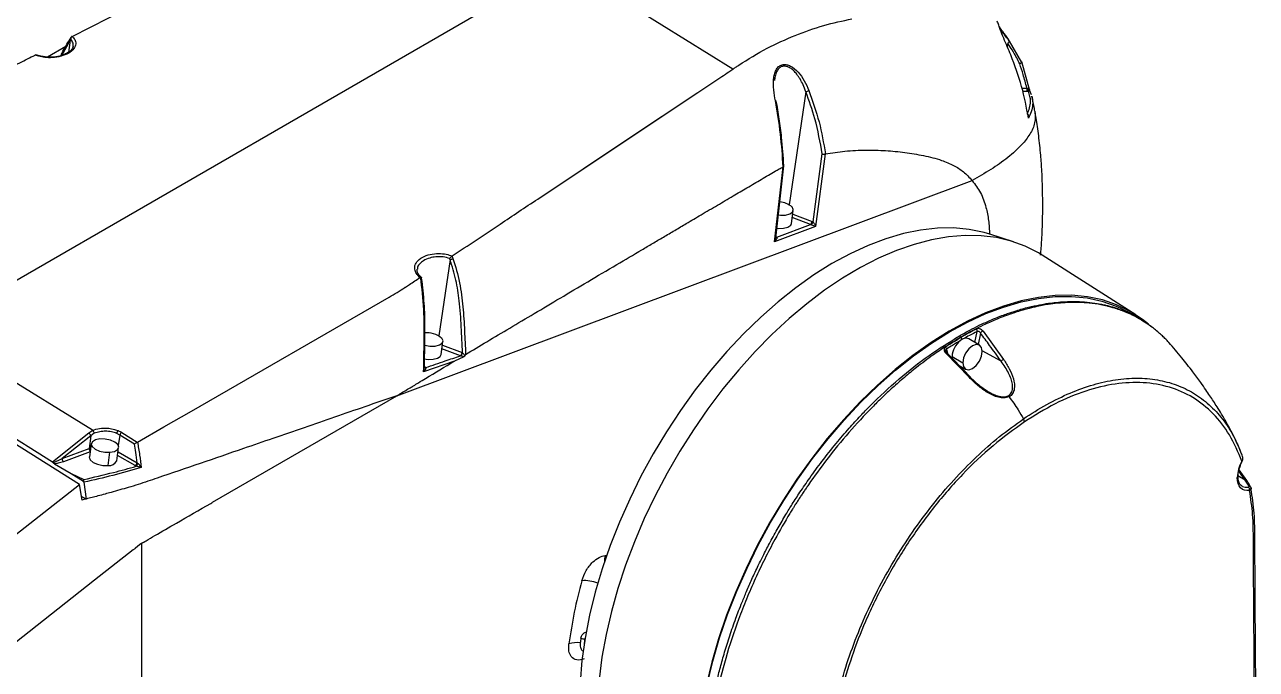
# Model space of a CAD drawing. Header units: millimetres. Extents: x 126 to 938, y 244 to 707.
# Drawn here: x 350.48 to 362.72, y 604.23 to 610.63 of the extents above; entities that cross this region are included whole.
import ezdxf

# ---------------------------------------------------------------- set-up
doc = ezdxf.new("R2010")
doc.units = ezdxf.units.MM

msp = doc.modelspace()

# ---------------------------------------------------------------- linework, layer by layer
at = {"color": 7, "linetype": 'Continuous', "lineweight": 25}
for p, q in [((355.833, 611.227), (349.54, 607.594)), ((350.933, 610.476), (350.841, 610.314)), ((350.933, 610.476), (350.914, 610.354)), ((360.249, 610.445), (360.244, 610.41)), ((360.264, 610.465), (360.386, 610.253)), ((350.62, 610.316), (350.583, 610.327)), ((350.628, 610.32), (350.59, 610.331)), ((350.889, 610.411), (350.708, 610.307)), ((360.384, 610.263), (360.466, 609.976)), ((357.935, 610.103), (357.931, 610.074)), ((355.578, 608.898), (357.17, 609.957)), ((358.243, 609.963), (358.076, 608.841)), ((360.393, 609.999), (360.438, 610)), ((360.442, 609.966), (360.398, 609.965)), ((360.438, 610), (360.446, 609.999)), ((360.466, 609.976), (360.481, 609.935)), ((360.487, 609.919), (360.492, 609.905)), ((360.455, 609.71), (360.455, 609.7)), ((358.315, 608.67), (358.406, 609.345)), ((358.436, 609.347), (358.339, 608.626)), ((357.932, 608.474), (358.018, 609.216)), ((357.943, 608.51), (358.025, 609.226)), ((354.179, 606.945), (359.895, 609.081)), ((358.1, 608.654), (358.118, 608.785)), ((358.289, 608.645), (358.108, 608.713)), ((358.113, 608.748), (358.304, 608.675)), ((358.339, 608.626), (357.932, 608.474)), ((357.953, 608.519), (358.289, 608.645)), ((357.945, 608.527), (357.953, 608.519)), ((360.306, 608.474), (360.071, 608.549)), ((354.707, 608.297), (354.594, 607.54)), ((361.521, 607.749), (360.59, 608.341)), ((354.408, 608.119), (354.387, 608.142)), ((354.425, 608.117), (354.404, 608.139)), ((354.422, 608.114), (354.421, 608.112)), ((352.139, 606.793), (354.101, 607.925)), ((361.599, 607.685), (361.514, 607.739)), ((351.155, 606.603), (349.54, 607.594)), ((359.793, 607.502), (359.778, 607.493)), ((359.807, 607.509), (359.793, 607.502)), ((359.968, 607.448), (359.862, 607.509)), ((359.923, 607.473), (359.946, 607.584)), ((359.978, 607.567), (359.955, 607.455)), ((360.003, 607.586), (360.208, 607.306)), ((354.618, 607.353), (354.636, 607.484)), ((354.81, 607.342), (354.626, 607.412)), ((354.631, 607.447), (354.826, 607.373)), ((359.866, 607.128), (359.632, 607.368)), ((359.642, 607.374), (359.634, 607.388)), ((359.64, 607.407), (359.651, 607.365)), ((360.182, 607.288), (359.996, 607.39)), ((349.158, 607.294), (350.756, 606.289)), ((354.75, 607.289), (354.444, 607.183)), ((354.843, 607.332), (354.75, 607.289)), ((359.696, 607.334), (359.802, 607.273)), ((359.696, 607.334), (359.697, 607.314)), ((359.767, 607.246), (359.83, 607.21)), ((354.449, 607.238), (354.465, 607.224)), ((354.452, 607.226), (354.452, 607.227)), ((354.465, 607.223), (354.466, 607.223)), ((359.772, 607.236), (359.779, 607.239)), ((351.026, 606.064), (349.705, 606.893)), ((352.347, 605.888), (354.179, 606.945)), ((351.863, 606.635), (352.139, 606.793)), ((351.6, 606.485), (351.863, 606.635)), ((350.756, 606.289), (351.116, 606.576)), ((351.136, 606.548), (350.851, 606.322)), ((351.136, 606.548), (351.12, 606.422)), ((351.17, 606.573), (351.136, 606.548)), ((351.426, 606.554), (351.395, 606.571)), ((351.426, 606.554), (351.41, 606.45)), ((351.57, 606.465), (351.426, 606.554)), ((351.444, 606.581), (351.598, 606.484)), ((350.851, 606.322), (351.12, 606.422)), ((351.13, 606.388), (350.866, 606.29)), ((351.12, 606.422), (351.135, 606.427)), ((351.141, 606.469), (351.123, 606.338)), ((351.395, 606.3), (351.413, 606.431)), ((351.407, 606.389), (351.597, 606.279)), ((351.598, 606.484), (351.6, 606.485)), ((362.554, 606.416), (362.543, 606.441)), ((362.551, 606.415), (362.56, 606.395)), ((350.764, 606.28), (350.851, 606.322)), ((350.776, 606.269), (350.94, 606.174)), ((351.309, 606.253), (351.327, 606.384)), ((351.576, 606.251), (351.402, 606.352)), ((351.597, 606.279), (351.602, 606.275)), ((362.586, 606.332), (362.583, 606.342)), ((350.94, 606.174), (351.064, 606.096)), ((350.94, 606.174), (351.066, 606.112)), ((362.607, 606.108), (362.537, 606.151)), ((362.607, 606.108), (362.544, 606.198)), ((362.546, 606.208), (362.623, 606.104)), ((350.22, 605.435), (351.026, 606.064)), ((351.05, 605.909), (351.026, 606.064)), ((351.067, 606.086), (351.09, 605.92)), ((362.647, 606.048), (362.607, 606.108)), ((362.667, 606.027), (362.664, 606.038)), ((351.09, 605.92), (351.044, 605.946)), ((351.558, 605.414), (351.175, 605.113)), ((351.605, 605.452), (351.578, 605.43)), ((351.635, 605.475), (351.605, 605.452)), ((351.644, 601.767), (351.644, 605.481)), ((356.249, 605.359), (356.263, 605.361)), ((351.174, 605.113), (350.381, 604.489))]:
    msp.add_line(p, q, dxfattribs=at)
at = {"color": 7, "linetype": 'Continuous', "lineweight": 25, "flags": 128}
for points in [[(357.518, 610.187), (356.575, 610.77), (355.833, 611.227)], [(350.951, 610.513), (351.497, 610.789), (351.926, 611.007)], [(360.259, 610.473), (360.262, 610.471), (360.264, 610.469), (360.264, 610.465), (360.263, 610.461), (360.261, 610.457), (360.258, 610.452), (360.254, 610.448), (360.249, 610.445)], [(355.578, 608.898), (356.47, 609.491), (357.17, 609.957)], [(357.94, 609.873), (357.942, 609.874), (357.945, 609.874), (357.946, 609.875), (357.947, 609.875), (357.948, 609.875), (357.947, 609.875), (357.946, 609.875), (357.945, 609.874)], [(357.969, 608.741), (357.989, 608.739), (358.041, 608.739), (358.083, 608.75), (358.111, 608.768), (358.118, 608.793), (358.105, 608.819)], [(360.071, 608.549), (360.015, 608.565), (359.866, 608.596), (359.711, 608.611), (359.55, 608.609), (359.383, 608.59), (359.212, 608.555), (359.038, 608.504), (358.861, 608.437), (358.682, 608.355), (358.502, 608.257), (358.323, 608.145), (358.144, 608.018), (357.968, 607.878), (357.794, 607.725), (357.624, 607.561), (357.458, 607.385), (357.298, 607.198), (357.144, 607.003), (356.997, 606.799), (356.857, 606.587), (356.726, 606.37), (356.604, 606.147), (356.492, 605.92), (356.39, 605.691), (356.299, 605.459), (356.219, 605.227), (356.15, 604.996), (356.094, 604.767), (356.05, 604.54), (356.018, 604.317), (355.999, 604.1)], [(357.954, 608.609), (357.971, 608.607), (358.022, 608.608), (358.065, 608.618), (358.092, 608.637), (358.1, 608.654)], [(360.59, 608.341), (360.553, 608.364), (360.422, 608.43), (360.284, 608.481), (360.137, 608.515), (359.984, 608.534), (359.825, 608.537), (359.661, 608.523), (359.491, 608.494), (359.319, 608.448), (359.143, 608.387), (358.965, 608.311), (358.787, 608.219), (358.608, 608.113), (358.429, 607.993), (358.252, 607.859), (358.078, 607.712), (357.906, 607.554), (357.739, 607.384), (357.576, 607.203), (357.419, 607.013), (357.269, 606.814), (357.126, 606.608), (356.99, 606.394), (356.863, 606.175), (356.745, 605.952), (356.637, 605.725), (356.539, 605.495), (356.451, 605.264), (356.375, 605.033), (356.31, 604.803), (356.257, 604.575), (356.216, 604.35), (356.187, 604.129)], [(361.648, 607.656), (361.588, 607.703), (361.464, 607.783), (361.331, 607.848), (361.189, 607.896), (361.04, 607.927), (360.883, 607.942), (360.721, 607.941), (360.554, 607.922), (360.382, 607.887), (360.206, 607.836), (360.028, 607.769), (359.848, 607.686), (359.667, 607.587), (359.487, 607.474), (359.307, 607.346), (359.129, 607.205), (358.955, 607.051), (358.783, 606.885), (358.617, 606.707), (358.456, 606.519), (358.301, 606.322), (358.153, 606.116), (358.014, 605.903), (357.882, 605.684), (357.76, 605.459), (357.648, 605.231), (357.546, 605), (357.455, 604.767), (357.375, 604.533), (357.307, 604.301), (357.252, 604.07)], [(357.262, 604.079), (357.317, 604.309), (357.385, 604.541), (357.465, 604.773), (357.556, 605.005), (357.658, 605.235), (357.77, 605.463), (357.892, 605.686), (358.023, 605.904), (358.162, 606.116), (358.309, 606.321), (358.464, 606.517), (358.624, 606.704), (358.79, 606.881), (358.961, 607.046), (359.135, 607.199), (359.312, 607.34), (359.491, 607.467), (359.67, 607.579), (359.85, 607.677), (360.03, 607.76), (360.207, 607.826), (360.382, 607.877), (360.553, 607.912), (360.72, 607.93), (360.881, 607.931), (361.037, 607.916), (361.185, 607.884), (361.326, 607.836), (361.459, 607.772), (361.514, 607.739)], [(354.451, 607.448), (354.455, 607.447), (354.507, 607.437), (354.559, 607.438), (354.602, 607.449), (354.629, 607.467), (354.637, 607.491), (354.624, 607.517)], [(359.996, 607.385), (359.989, 607.424), (359.968, 607.448), (359.936, 607.454), (359.899, 607.441), (359.862, 607.411), (359.83, 607.368), (359.809, 607.32), (359.802, 607.273)], [(359.802, 607.273), (359.809, 607.234), (359.83, 607.21), (359.862, 607.203), (359.899, 607.216), (359.936, 607.246), (359.968, 607.289), (359.989, 607.338), (359.996, 607.385)], [(354.449, 607.312), (354.489, 607.306), (354.54, 607.307), (354.583, 607.317), (354.61, 607.336), (354.618, 607.353)], [(359.814, 607.219), (359.81, 607.216), (359.798, 607.21)], [(359.876, 607.133), (359.876, 607.133), (359.877, 607.133), (359.877, 607.132), (359.876, 607.131)], [(351.227, 606.516), (351.182, 606.507), (351.152, 606.489), (351.141, 606.466), (351.15, 606.44), (351.179, 606.416), (351.223, 606.396), (351.275, 606.385), (351.327, 606.384)], [(351.327, 606.384), (351.372, 606.393), (351.402, 606.41), (351.414, 606.434), (351.404, 606.46), (351.375, 606.484), (351.331, 606.504), (351.279, 606.515), (351.227, 606.516)], [(351.123, 606.338), (351.122, 606.335), (351.132, 606.309), (351.161, 606.284), (351.204, 606.265), (351.257, 606.254), (351.309, 606.253)], [(362.652, 606.006), (362.626, 606.004), (362.603, 606.007), (362.581, 606.016), (362.563, 606.031), (362.549, 606.05), (362.538, 606.074), (362.532, 606.101), (362.53, 606.132)], [(362.575, 606.049), (362.577, 606.048), (362.58, 606.046)], [(362.625, 606.103), (362.626, 606.102), (362.627, 606.101)], [(352.328, 605.877), (352.339, 605.883), (352.347, 605.888)]]:
    msp.add_lwpolyline(points, dxfattribs=at)
at = {"color": 7, "linetype": 'Continuous', "lineweight": 25}
for centre, radius, start, end in [((350.626, 610.312), 0.00775, 80.0845, 145.2811), ((358.212, 610.083), 0.124, 284.6627, 299.6026), ((360.502, 609.99), 0.0647, 170.9793, 201.2186), ((360.486, 609.995), 0.0403, 174.6047, 222.0721), ((357.97, 608.664), 0.205, 48.8384, 86.2009), ((358.254, 608.682), 0.0509, 313.8202, 352.906), ((358.244, 608.7), 0.077, 311.9652, 337.1039), ((357.952, 608.53), 0.0149, 234.8001, 280.8468), ((357.95, 608.537), 0.0178, 250.8, 280.9075), ((354.393, 608.126), 0.017, 48.377, 112.268), ((354.476, 607.339), 0.231, 50.5125, 95.9471), ((359.91, 607.323), 0.215, 127.864, 177.1164), ((359.834, 607.455), 0.0608, 63.1419, 116.3687), ((359.909, 607.585), 0.0374, 359.5198, 40.7195), ((360.031, 607.523), 0.0693, 114.2105, 140.8025), ((354.775, 607.379), 0.0509, 313.8351, 352.8956), ((354.773, 607.385), 0.0595, 313.2995, 346.2923), ((359.6, 607.403), 0.0402, 6.2321, 42.6592), ((359.646, 607.355), 0.0193, 100.4371, 135.1849), ((360.239, 607.235), 0.0773, 113.748, 137.1858), ((354.462, 607.239), 0.0158, 229.1329, 282.7743), ((354.463, 607.237), 0.0151, 225.8493, 283.067), ((359.882, 607.111), 0.0228, 104.9839, 134.7584), ((351.091, 606.537), 0.0463, 14.4317, 57.9357), ((351.444, 606.563), 0.0498, 134.8624, 171.6186), ((351.466, 606.547), 0.0403, 122.3224, 168.716), ((351.155, 606.418), 0.0347, 174.1506, 225.8454), ((350.885, 606.318), 0.0337, 173.5627, 236.0726), ((351.32, 606.335), 0.083, 262.353, 334.6496), ((351.56, 606.285), 0.0373, 296.2079, 351.574), ((351.554, 606.282), 0.0487, 312.2906, 351.0427), ((362.89, 606.121), 0.36, 150.9289, 178.233), ((362.58, 606.303), 0.00846, 235.0634, 267.0239), ((362.525, 606.144), 0.0123, 293.761, 354.7869), ((362.621, 606.127), 0.091, 243.3625, 282.5582), ((362.612, 606.088), 0.02, 48.9164, 104.1264), ((362.622, 606.014), 0.0308, 345.4118, 53.3361), ((362.646, 606.027), 0.0208, 40.9606, 89.3546), ((362.648, 606.03), 0.0176, 12.0918, 39.6887), ((356.431, 605.306), 0.19, 163.8242, 182.9128), ((360.509, 603.862), 4.662, 164.5004, 172.3704), ((356.039, 604.742), 0.368, 68.2633, 93.5362), ((355.965, 604.251), 0.243, 81.4029, 108.5132), ((360.043, 603.96), 4.077, 171.8223, 172.5135), ((356.043, 604.606), 0.0747, 241.8769, 274.3137), ((356.158, 604.487), 0.118, 157.8758, 183.0494)]:
    msp.add_arc(centre, radius, start, end, dxfattribs=at)
for points, knots in [([(358.135, 610.522), (358.229, 610.558), (358.414, 610.626), (358.607, 610.667), (358.701, 610.687)], [0, 0, 0, 0, 0.512872, 1, 1, 1, 1]), ([(360.279, 610.328), (360.256, 610.383), (360.22, 610.467), (360.18, 610.565), (360.159, 610.622), (360.15, 610.65), (360.145, 610.664)], [0, 0, 0, 0, 0.496703, 0.755226, 0.882036, 1, 1, 1, 1]), ([(360.163, 610.609), (360.174, 610.594), (360.205, 610.551), (360.235, 610.507), (360.255, 610.48)], [0, 0, 0, 0, 0.3590995, 1, 1, 1, 1]), ([(360.264, 610.467), (360.248, 610.489), (360.218, 610.529), (360.186, 610.57), (360.172, 610.59), (360.171, 610.591)], [0, 0, 0, 0, 0.527953, 0.9756221, 1, 1, 1, 1]), ([(350.951, 610.513), (350.961, 610.503), (350.981, 610.483), (350.992, 610.436), (350.969, 610.384), (350.915, 610.341), (350.84, 610.312), (350.759, 610.3), (350.684, 610.301), (350.64, 610.312), (350.62, 610.316)], [0, 0, 0, 0, 0.081336, 0.165504, 0.265582, 0.399209, 0.562463, 0.730883, 0.880347, 1, 1, 1, 1]), ([(350.842, 610.323), (350.845, 610.331), (350.868, 610.388), (350.902, 610.44), (350.931, 610.484)], [0, 0, 0, 0, 0.139634, 1, 1, 1, 1]), ([(350.933, 610.492), (350.932, 610.49), (350.931, 610.487), (350.931, 610.482), (350.932, 610.478), (350.933, 610.476)], [0, 0, 0, 0, 0.253555, 0.622375, 1, 1, 1, 1]), ([(350.942, 610.506), (350.941, 610.504), (350.937, 610.499), (350.934, 610.494), (350.932, 610.492)], [0, 0, 0, 0, 0.44648, 1, 1, 1, 1]), ([(350.934, 610.495), (350.934, 610.495), (350.933, 610.494), (350.933, 610.493), (350.933, 610.492)], [0, 0, 0, 0, 0.108804, 1, 1, 1, 1]), ([(350.937, 610.483), (350.936, 610.482), (350.935, 610.479), (350.933, 610.477), (350.933, 610.476)], [0, 0, 0, 0, 0.557932, 1, 1, 1, 1]), ([(350.949, 610.512), (350.947, 610.511), (350.943, 610.508), (350.939, 610.5), (350.937, 610.492), (350.937, 610.486), (350.937, 610.483)], [0, 0, 0, 0, 0.235857, 0.484328, 0.733859, 1, 1, 1, 1]), ([(350.96, 610.415), (350.961, 610.426), (350.964, 610.451), (350.947, 610.471), (350.937, 610.483)], [0, 0, 0, 0, 0.431756, 1, 1, 1, 1]), ([(350.949, 610.512), (350.95, 610.513), (350.95, 610.513), (350.951, 610.513), (350.951, 610.513)], [0, 0, 0, 0, 0.565535, 1, 1, 1, 1]), ([(357.575, 610.227), (357.668, 610.285), (357.848, 610.398), (358.041, 610.482), (358.135, 610.522)], [0, 0, 0, 0, 0.52026, 1, 1, 1, 1]), ([(360.368, 610.241), (360.348, 610.28), (360.312, 610.35), (360.268, 610.416), (360.249, 610.445)], [0, 0, 0, 0, 0.559864, 1, 1, 1, 1]), ([(350.248, 610.15), (350.278, 610.167), (350.338, 610.203), (350.451, 610.261), (350.533, 610.302), (350.583, 610.327)], [0, 0, 0, 0, 0.273515, 0.554508, 1, 1, 1, 1]), ([(350.583, 610.327), (350.584, 610.328), (350.586, 610.329), (350.588, 610.33), (350.589, 610.33)], [0, 0, 0, 0, 0.557487, 1, 1, 1, 1]), ([(350.904, 610.349), (350.892, 610.342), (350.856, 610.321), (350.791, 610.308), (350.726, 610.304), (350.672, 610.309), (350.643, 610.316), (350.628, 610.32)], [0, 0, 0, 0, 0.149427, 0.432445, 0.684173, 0.836766, 1, 1, 1, 1]), ([(350.962, 610.415), (350.957, 610.403), (350.949, 610.38), (350.925, 610.359), (350.91, 610.352), (350.904, 610.349)], [0, 0, 0, 0, 0.4126191, 0.7934953, 1, 1, 1, 1]), ([(360.455, 609.7), (360.435, 609.806), (360.396, 610.021), (360.318, 610.224), (360.279, 610.328)], [0, 0, 0, 0, 0.494005, 1, 1, 1, 1]), ([(357.17, 609.957), (357.249, 610.009), (357.352, 610.077), (357.468, 610.154), (357.505, 610.179), (357.518, 610.187)], [0, 0, 0, 0, 0.680143, 0.8851091, 1, 1, 1, 1]), ([(357.518, 610.187), (357.527, 610.193), (357.546, 610.207), (357.565, 610.22), (357.575, 610.227)], [0, 0, 0, 0, 0.45277, 1, 1, 1, 1]), ([(357.94, 609.873), (357.933, 609.909), (357.921, 609.979), (357.918, 610.068), (357.928, 610.135), (357.944, 610.178), (357.969, 610.214), (358.007, 610.235), (358.05, 610.235), (358.108, 610.213), (358.171, 610.158), (358.231, 610.073), (358.259, 610.008), (358.273, 609.975)], [0, 0, 0, 0, 0.137921, 0.271846, 0.335217, 0.39393, 0.447798, 0.498413, 0.550375, 0.606863, 0.730745, 0.863512, 1, 1, 1, 1]), ([(358.243, 609.963), (358.235, 609.986), (358.218, 610.03), (358.187, 610.088), (358.155, 610.135), (358.122, 610.172), (358.087, 610.2), (358.049, 610.217), (358.01, 610.218), (357.978, 610.201), (357.954, 610.169), (357.941, 610.135), (357.936, 610.112), (357.935, 610.103)], [0, 0, 0, 0, 0.146472, 0.27515, 0.386221, 0.483086, 0.565156, 0.649976, 0.721339, 0.786315, 0.85945, 0.948282, 1, 1, 1, 1]), ([(360.368, 610.241), (360.371, 610.242), (360.375, 610.244), (360.38, 610.248), (360.383, 610.252), (360.385, 610.256), (360.385, 610.26), (360.385, 610.262), (360.384, 610.263)], [0, 0, 0, 0, 0.297635, 0.451793, 0.598503, 0.808997, 0.906252, 1, 1, 1, 1]), ([(360.438, 610), (360.427, 610.045), (360.406, 610.126), (360.38, 610.206), (360.368, 610.241)], [0, 0, 0, 0, 0.560679, 1, 1, 1, 1]), ([(360.386, 610.253), (360.386, 610.255), (360.385, 610.259), (360.384, 610.261), (360.384, 610.263), (360.384, 610.263), (360.384, 610.263), (360.384, 610.263)], [0, 0, 0, 0, 0.630401, 0.918284, 0.955047, 0.969162, 1, 1, 1, 1]), ([(358.406, 609.345), (358.385, 609.462), (358.347, 609.672), (358.275, 609.874), (358.243, 609.963)], [0, 0, 0, 0, 0.555839, 1, 1, 1, 1]), ([(358.273, 609.975), (358.309, 609.872), (358.382, 609.667), (358.419, 609.453), (358.437, 609.347)], [0, 0, 0, 0, 0.50474, 1, 1, 1, 1]), ([(360.456, 609.968), (360.454, 609.967), (360.449, 609.967), (360.444, 609.966), (360.442, 609.966)], [0, 0, 0, 0, 0.546545, 1, 1, 1, 1]), ([(360.444, 609.742), (360.46, 609.783), (360.488, 609.857), (360.466, 609.934), (360.456, 609.968)], [0, 0, 0, 0, 0.550805, 1, 1, 1, 1]), ([(360.446, 609.999), (360.447, 609.998), (360.45, 609.998), (360.455, 609.995), (360.463, 609.989), (360.464, 609.981), (360.466, 609.976)], [0, 0, 0, 0, 0.138189, 0.269648, 0.517524, 1, 1, 1, 1]), ([(360.466, 609.976), (360.466, 609.975), (360.467, 609.972), (360.461, 609.97), (360.458, 609.969), (360.456, 609.968)], [0, 0, 0, 0, 0.211425, 0.509022, 1, 1, 1, 1]), ([(358.017, 609.216), (358.01, 609.325), (357.996, 609.546), (357.958, 609.764), (357.94, 609.873)], [0, 0, 0, 0, 0.4959259, 1, 1, 1, 1]), ([(357.945, 609.874), (357.955, 609.814), (357.977, 609.693), (358.004, 609.477), (358.015, 609.322), (358.021, 609.227)], [0, 0, 0, 0, 0.282416, 0.56335, 1, 1, 1, 1]), ([(360.492, 609.905), (360.495, 609.881), (360.5, 609.834), (360.485, 609.764), (360.465, 609.721), (360.455, 609.7)], [0, 0, 0, 0, 0.336469, 0.665532, 1, 1, 1, 1]), ([(360.518, 609.771), (360.517, 609.78), (360.509, 609.829), (360.497, 609.878), (360.487, 609.919)], [0, 0, 0, 0, 0.168724, 1, 1, 1, 1]), ([(360.518, 609.771), (360.521, 609.732), (360.526, 609.651), (360.47, 609.537), (360.38, 609.421), (360.248, 609.304), (360.08, 609.187), (359.958, 609.117), (359.895, 609.081)], [0, 0, 0, 0, 0.11879, 0.243767, 0.3758, 0.569252, 0.778851, 1, 1, 1, 1]), ([(360.444, 609.742), (360.445, 609.741), (360.448, 609.739), (360.452, 609.733), (360.456, 609.724), (360.455, 609.715), (360.455, 609.71)], [0, 0, 0, 0, 0.1369271, 0.2819137, 0.5952134, 1, 1, 1, 1]), ([(360.575, 608.341), (360.579, 608.39), (360.59, 608.511), (360.596, 608.695), (360.597, 608.88), (360.594, 609.037), (360.588, 609.185), (360.577, 609.345), (360.561, 609.493), (360.545, 609.615), (360.532, 609.696), (360.524, 609.745), (360.52, 609.768)], [0, 0, 0, 0, 0.103789, 0.254692, 0.384788, 0.491923, 0.583176, 0.694329, 0.829377, 0.893884, 0.95244, 1, 1, 1, 1]), ([(358.406, 609.345), (358.409, 609.344), (358.415, 609.343), (358.424, 609.344), (358.431, 609.345), (358.435, 609.346), (358.436, 609.347)], [0, 0, 0, 0, 0.311218, 0.596542, 0.82853, 1, 1, 1, 1]), ([(358.437, 609.347), (358.437, 609.347), (358.437, 609.347), (358.437, 609.347), (358.436, 609.347)], [0, 0, 0, 0, 0.546539, 1, 1, 1, 1]), ([(358.437, 609.347), (358.502, 609.357), (358.635, 609.377), (358.836, 609.386), (359.034, 609.381), (359.226, 609.362), (359.412, 609.332), (359.575, 609.291), (359.708, 609.236), (359.814, 609.171), (359.867, 609.112), (359.895, 609.081)], [0, 0, 0, 0, 0.127625, 0.263889, 0.391062, 0.516345, 0.639363, 0.759981, 0.844617, 0.919301, 1, 1, 1, 1]), ([(354.861, 607.355), (354.931, 607.397), (355.078, 607.485), (355.305, 607.62), (355.548, 607.764), (355.807, 607.918), (356.08, 608.08), (356.35, 608.239), (356.565, 608.366), (356.719, 608.457), (356.828, 608.521), (356.94, 608.587), (357.065, 608.661), (357.207, 608.745), (357.362, 608.836), (357.513, 608.925), (357.659, 609.011), (357.776, 609.079), (357.869, 609.135), (357.928, 609.17), (357.977, 609.196), (358.004, 609.21), (358.017, 609.216)], [0, 0, 0, 0, 0.067416, 0.139672, 0.216771, 0.298711, 0.385492, 0.477115, 0.555677, 0.589236, 0.623792, 0.659348, 0.6959, 0.742677, 0.793852, 0.843143, 0.886672, 0.931815, 0.954344, 0.975277, 0.987911, 1, 1, 1, 1]), ([(358.018, 609.216), (358.017, 609.216), (358.017, 609.216), (358.017, 609.216), (358.017, 609.216)], [0, 0, 0, 0, 0.551898, 1, 1, 1, 1]), ([(358.018, 609.216), (358.019, 609.217), (358.022, 609.218), (358.025, 609.221), (358.024, 609.225), (358.022, 609.226), (358.021, 609.227)], [0, 0, 0, 0, 0.318426, 0.551993, 0.739382, 1, 1, 1, 1]), ([(359.895, 609.081), (359.925, 609.042), (359.987, 608.962), (360.033, 608.823), (360.061, 608.683), (360.066, 608.593), (360.069, 608.547)], [0, 0, 0, 0, 0.256531, 0.527918, 0.756667, 1, 1, 1, 1]), ([(354.728, 608.333), (354.887, 608.438), (355.17, 608.627), (355.453, 608.815), (355.578, 608.898)], [0, 0, 0, 0, 0.559972, 1, 1, 1, 1]), ([(358.295, 608.643), (358.294, 608.643), (358.292, 608.644), (358.29, 608.645), (358.289, 608.645)], [0, 0, 0, 0, 0.560821, 1, 1, 1, 1]), ([(358.339, 608.626), (358.331, 608.629), (358.32, 608.632), (358.307, 608.638), (358.3, 608.64), (358.297, 608.642), (358.295, 608.643)], [0, 0, 0, 0, 0.518, 0.783984, 0.899102, 1, 1, 1, 1]), ([(358.304, 608.675), (358.306, 608.674), (358.31, 608.673), (358.313, 608.671), (358.315, 608.67)], [0, 0, 0, 0, 0.555138, 1, 1, 1, 1]), ([(358.315, 608.67), (358.316, 608.669), (358.318, 608.666), (358.323, 608.66), (358.331, 608.647), (358.336, 608.635), (358.339, 608.626)], [0, 0, 0, 0, 0.093771, 0.202552, 0.46108, 1, 1, 1, 1]), ([(357.955, 608.515), (357.955, 608.514), (357.956, 608.512), (357.955, 608.506), (357.949, 608.492), (357.939, 608.482), (357.932, 608.474)], [0, 0, 0, 0, 0.069041, 0.153185, 0.382494, 1, 1, 1, 1]), ([(357.932, 608.474), (357.937, 608.485), (357.942, 608.496), (357.942, 608.509), (357.942, 608.51)], [0, 0, 0, 0, 0.92296, 1, 1, 1, 1]), ([(357.953, 608.519), (357.953, 608.519), (357.954, 608.517), (357.955, 608.516), (357.955, 608.515)], [0, 0, 0, 0, 0.533009, 1, 1, 1, 1]), ([(354.387, 608.142), (354.378, 608.153), (354.359, 608.177), (354.351, 608.227), (354.376, 608.281), (354.433, 608.325), (354.509, 608.351), (354.591, 608.359), (354.665, 608.353), (354.709, 608.339), (354.728, 608.333)], [0, 0, 0, 0, 0.083479, 0.172255, 0.277084, 0.412073, 0.573009, 0.737361, 0.882973, 1, 1, 1, 1]), ([(354.704, 608.308), (354.682, 608.314), (354.637, 608.326), (354.569, 608.326), (354.503, 608.314), (354.445, 608.291), (354.403, 608.255), (354.38, 608.222), (354.382, 608.204), (354.382, 608.201)], [0, 0, 0, 0, 0.176767, 0.369485, 0.532776, 0.714575, 0.856364, 0.978046, 1, 1, 1, 1]), ([(354.704, 608.308), (354.705, 608.31), (354.709, 608.315), (354.715, 608.321), (354.721, 608.326), (354.725, 608.33), (354.727, 608.332)], [0, 0, 0, 0, 0.235533, 0.495492, 0.760018, 1, 1, 1, 1]), ([(354.707, 608.297), (354.706, 608.299), (354.705, 608.303), (354.704, 608.307), (354.704, 608.308)], [0, 0, 0, 0, 0.560196, 1, 1, 1, 1]), ([(354.707, 608.297), (354.71, 608.298), (354.715, 608.299), (354.723, 608.302), (354.73, 608.304), (354.734, 608.306), (354.736, 608.307)], [0, 0, 0, 0, 0.2663201, 0.5734779, 0.805252, 1, 1, 1, 1]), ([(354.83, 607.371), (354.827, 607.457), (354.82, 607.63), (354.803, 607.871), (354.77, 608.096), (354.728, 608.23), (354.707, 608.297)], [0, 0, 0, 0, 0.275336, 0.552648, 0.774033, 1, 1, 1, 1]), ([(354.728, 608.333), (354.728, 608.333), (354.727, 608.332), (354.727, 608.332), (354.727, 608.332)], [0, 0, 0, 0, 0.55782, 1, 1, 1, 1]), ([(354.727, 608.332), (354.728, 608.327), (354.732, 608.319), (354.734, 608.311), (354.736, 608.307)], [0, 0, 0, 0, 0.5597181, 1, 1, 1, 1]), ([(354.736, 608.307), (354.76, 608.228), (354.807, 608.071), (354.837, 607.829), (354.851, 607.591), (354.858, 607.433), (354.861, 607.355)], [0, 0, 0, 0, 0.257978, 0.509362, 0.755743, 1, 1, 1, 1]), ([(354.101, 607.925), (354.154, 607.956), (354.209, 607.987), (354.275, 608.031), (354.325, 608.064), (354.373, 608.096), (354.408, 608.119)], [0, 0, 0, 0, 0.505867, 0.523382, 0.651774, 1, 1, 1, 1]), ([(354.404, 608.139), (354.396, 608.148), (354.381, 608.167), (354.381, 608.19), (354.38, 608.201)], [0, 0, 0, 0, 0.52819, 1, 1, 1, 1]), ([(354.414, 608.122), (354.413, 608.122), (354.411, 608.121), (354.409, 608.12), (354.408, 608.119)], [0, 0, 0, 0, 0.479146, 1, 1, 1, 1]), ([(354.444, 607.183), (354.446, 607.284), (354.45, 607.49), (354.452, 607.804), (354.427, 608.014), (354.414, 608.122)], [0, 0, 0, 0, 0.324416, 0.655855, 1, 1, 1, 1]), ([(354.414, 608.122), (354.416, 608.122), (354.419, 608.122), (354.422, 608.12), (354.424, 608.117), (354.423, 608.115), (354.422, 608.114)], [0, 0, 0, 0, 0.327952, 0.57354, 0.740319, 1, 1, 1, 1]), ([(354.421, 608.112), (354.431, 608.028), (354.451, 607.864), (354.456, 607.573), (354.451, 607.365), (354.449, 607.24)], [0, 0, 0, 0, 0.288115, 0.568381, 1, 1, 1, 1]), ([(359.768, 607.539), (359.802, 607.558), (359.867, 607.595), (359.962, 607.643), (360.047, 607.682), (360.122, 607.714), (360.188, 607.74), (360.257, 607.765), (360.345, 607.794), (360.45, 607.824), (360.558, 607.847), (360.649, 607.863), (360.734, 607.873), (360.821, 607.88), (360.915, 607.882), (361.013, 607.877), (361.11, 607.867), (361.186, 607.853), (361.241, 607.84), (361.28, 607.829), (361.32, 607.817), (361.363, 607.802), (361.407, 607.785), (361.452, 607.766), (361.498, 607.743), (361.545, 607.718), (361.575, 607.7), (361.591, 607.69)], [0, 0, 0, 0, 0.061872, 0.116954, 0.165565, 0.207996, 0.24451, 0.275339, 0.322697, 0.389147, 0.446087, 0.494153, 0.533872, 0.58007, 0.628987, 0.680474, 0.734426, 0.780763, 0.800714, 0.821792, 0.843992, 0.86731, 0.89175, 0.917321, 0.944041, 0.971935, 1, 1, 1, 1]), ([(361.604, 607.68), (361.597, 607.684), (361.581, 607.695), (361.521, 607.73), (361.429, 607.775), (361.336, 607.807), (361.284, 607.822), (361.265, 607.828), (361.248, 607.832), (361.231, 607.836), (361.216, 607.84), (361.201, 607.843), (361.188, 607.846), (361.141, 607.855), (361.064, 607.866), (360.964, 607.872), (360.886, 607.872), (360.829, 607.87), (360.79, 607.867), (360.766, 607.865), (360.753, 607.864), (360.747, 607.863), (360.713, 607.86), (360.64, 607.851), (360.554, 607.834), (360.483, 607.818), (360.435, 607.805), (360.383, 607.791), (360.329, 607.774), (360.243, 607.745), (360.134, 607.703), (360.013, 607.649), (359.923, 607.604), (359.86, 607.57), (359.821, 607.548), (359.798, 607.535), (359.787, 607.528), (359.784, 607.526), (359.783, 607.526), (359.783, 607.525)], [0, 0, 0, 0, 0.012367, 0.029904, 0.108673, 0.172196, 0.182879, 0.192965, 0.202454, 0.211339, 0.21962, 0.227291, 0.234351, 0.240795, 0.302299, 0.354817, 0.39794, 0.423848, 0.444041, 0.458372, 0.461824, 0.464609, 0.466727, 0.515005, 0.579633, 0.603549, 0.629284, 0.656896, 0.686457, 0.718037, 0.799439, 0.868563, 0.924103, 0.956192, 0.97969, 0.994346, 0.998303, 0.999434, 1, 1, 1, 1]), ([(360.003, 607.586), (359.998, 607.591), (359.988, 607.602), (359.97, 607.611), (359.952, 607.614), (359.942, 607.611), (359.937, 607.609)], [0, 0, 0, 0, 0.291458, 0.586631, 0.804524, 1, 1, 1, 1]), ([(361.591, 607.69), (361.613, 607.676), (361.644, 607.656), (361.673, 607.633), (361.681, 607.626)], [0, 0, 0, 0, 0.71553, 1, 1, 1, 1]), ([(361.858, 607.464), (361.852, 607.471), (361.837, 607.488), (361.81, 607.516), (361.776, 607.548), (361.738, 607.582), (361.698, 607.615), (361.657, 607.645), (361.626, 607.666), (361.608, 607.677), (361.604, 607.68)], [0, 0, 0, 0, 0.08094, 0.207368, 0.346314, 0.497643, 0.662308, 0.816488, 0.952649, 1, 1, 1, 1]), ([(357.268, 603.588), (357.274, 603.635), (357.287, 603.74), (357.316, 603.915), (357.347, 604.065), (357.375, 604.18), (357.393, 604.251), (357.413, 604.324), (357.436, 604.401), (357.46, 604.481), (357.487, 604.563), (357.516, 604.649), (357.545, 604.731), (357.576, 604.814), (357.612, 604.903), (357.655, 605.009), (357.708, 605.13), (357.766, 605.252), (357.826, 605.375), (357.892, 605.5), (357.965, 605.632), (358.039, 605.758), (358.111, 605.875), (358.189, 605.996), (358.287, 606.138), (358.406, 606.3), (358.537, 606.465), (358.665, 606.615), (358.779, 606.739), (358.94, 606.907), (359.162, 607.112), (359.457, 607.347), (359.666, 607.476), (359.768, 607.539)], [0, 0, 0, 0, 0.029392, 0.065927, 0.109958, 0.124415, 0.139559, 0.155401, 0.171946, 0.189201, 0.207171, 0.22586, 0.245269, 0.261398, 0.281232, 0.304814, 0.332178, 0.363352, 0.388825, 0.417358, 0.451101, 0.482775, 0.507798, 0.5366, 0.572307, 0.614774, 0.661722, 0.703133, 0.737869, 0.766096, 0.847664, 0.925801, 1, 1, 1, 1]), ([(359.783, 607.525), (359.764, 607.514), (359.714, 607.485), (359.621, 607.427), (359.492, 607.34), (359.354, 607.237), (359.222, 607.128), (359.107, 607.028), (359, 606.928), (358.853, 606.783), (358.666, 606.581), (358.456, 606.323), (358.319, 606.135), (358.245, 606.027), (358.222, 605.993), (358.199, 605.959), (358.177, 605.925), (358.155, 605.89), (358.138, 605.864), (358.123, 605.841), (358.107, 605.815), (358.041, 605.707), (357.946, 605.543), (357.833, 605.325), (357.739, 605.128), (357.652, 604.928), (357.549, 604.666), (357.443, 604.343), (357.347, 603.961), (357.311, 603.705), (357.294, 603.58)], [0, 0, 0, 0, 0.013615, 0.036194, 0.068296, 0.11042, 0.143305, 0.175241, 0.205477, 0.233911, 0.304453, 0.376548, 0.441063, 0.449567, 0.45808, 0.466601, 0.475129, 0.483664, 0.492202, 0.49429, 0.500752, 0.511214, 0.573352, 0.618844, 0.663989, 0.709618, 0.754758, 0.839251, 0.9211, 1, 1, 1, 1]), ([(359.629, 607.43), (359.658, 607.448), (359.708, 607.481), (359.76, 607.512), (359.783, 607.525)], [0, 0, 0, 0, 0.5629188, 1, 1, 1, 1]), ([(359.778, 607.493), (359.752, 607.477), (359.706, 607.449), (359.66, 607.42), (359.64, 607.407)], [0, 0, 0, 0, 0.556669, 1, 1, 1, 1]), ([(359.783, 607.525), (359.78, 607.528), (359.776, 607.533), (359.77, 607.537), (359.768, 607.539)], [0, 0, 0, 0, 0.519392, 1, 1, 1, 1]), ([(359.783, 607.525), (359.811, 607.542), (359.862, 607.571), (359.914, 607.597), (359.937, 607.609)], [0, 0, 0, 0, 0.56456, 1, 1, 1, 1]), ([(359.783, 607.525), (359.784, 607.524), (359.787, 607.52), (359.79, 607.514), (359.792, 607.508), (359.793, 607.504), (359.793, 607.502)], [0, 0, 0, 0, 0.250293, 0.515039, 0.77197, 1, 1, 1, 1]), ([(359.946, 607.584), (359.92, 607.571), (359.873, 607.547), (359.828, 607.521), (359.807, 607.509)], [0, 0, 0, 0, 0.556464, 1, 1, 1, 1]), ([(359.946, 607.584), (359.948, 607.585), (359.95, 607.587), (359.955, 607.587), (359.959, 607.587), (359.964, 607.584), (359.968, 607.581), (359.973, 607.576), (359.976, 607.57), (359.978, 607.567)], [0, 0, 0, 0, 0.108605, 0.213943, 0.323082, 0.443263, 0.567326, 0.708489, 1, 1, 1, 1]), ([(360.182, 607.288), (360.145, 607.34), (360.078, 607.434), (360.008, 607.526), (359.978, 607.567)], [0, 0, 0, 0, 0.5613031, 1, 1, 1, 1]), ([(354.826, 607.373), (354.827, 607.373), (354.828, 607.372), (354.83, 607.371), (354.83, 607.371)], [0, 0, 0, 0, 0.557504, 1, 1, 1, 1]), ([(354.83, 607.371), (354.832, 607.369), (354.837, 607.365), (354.845, 607.356), (354.85, 607.348), (354.853, 607.342)], [0, 0, 0, 0, 0.226986, 0.479834, 1, 1, 1, 1]), ([(359.629, 607.43), (359.627, 607.428), (359.623, 607.425), (359.618, 607.418), (359.616, 607.41), (359.615, 607.398), (359.62, 607.383), (359.628, 607.373), (359.632, 607.368)], [0, 0, 0, 0, 0.118569, 0.234948, 0.352557, 0.473014, 0.727599, 1, 1, 1, 1]), ([(359.634, 607.389), (359.634, 607.39), (359.633, 607.393), (359.633, 607.397), (359.634, 607.401), (359.636, 607.405), (359.639, 607.406), (359.64, 607.407)], [0, 0, 0, 0, 0.162216, 0.404528, 0.613068, 0.806123, 1, 1, 1, 1]), ([(359.876, 607.133), (359.841, 607.17), (359.763, 607.25), (359.685, 607.33), (359.642, 607.374)], [0, 0, 0, 0, 0.453257, 1, 1, 1, 1]), ([(362.547, 606.428), (362.533, 606.461), (362.499, 606.541), (362.439, 606.652), (362.38, 606.754), (362.333, 606.83), (362.294, 606.89), (362.257, 606.946), (362.215, 607.007), (362.158, 607.088), (362.079, 607.195), (361.975, 607.33), (361.893, 607.424), (361.85, 607.474)], [0, 0, 0, 0, 0.085933, 0.205433, 0.300017, 0.366312, 0.418945, 0.469262, 0.526141, 0.596253, 0.703507, 0.842991, 1, 1, 1, 1]), ([(354.179, 606.945), (354.184, 606.948), (354.198, 606.957), (354.246, 606.986), (354.289, 607.012), (354.325, 607.033), (354.332, 607.037), (354.355, 607.051), (354.4, 607.079), (354.535, 607.16), (354.654, 607.232), (354.75, 607.289)], [0, 0, 0, 0, 0.025644, 0.075887, 0.250153, 0.254689, 0.262397, 0.287331, 0.375273, 0.500347, 1, 1, 1, 1]), ([(354.465, 607.224), (354.53, 607.246), (354.645, 607.286), (354.76, 607.325), (354.81, 607.342)], [0, 0, 0, 0, 0.559515, 1, 1, 1, 1]), ([(354.813, 607.342), (354.813, 607.342), (354.812, 607.342), (354.811, 607.342), (354.81, 607.342)], [0, 0, 0, 0, 0.561068, 1, 1, 1, 1]), ([(354.843, 607.332), (354.838, 607.334), (354.831, 607.336), (354.821, 607.339), (354.816, 607.341), (354.813, 607.342)], [0, 0, 0, 0, 0.510459, 0.764938, 1, 1, 1, 1]), ([(354.853, 607.342), (354.853, 607.341), (354.852, 607.339), (354.85, 607.336), (354.847, 607.334), (354.845, 607.333), (354.843, 607.332)], [0, 0, 0, 0, 0.246417, 0.487996, 0.73576, 1, 1, 1, 1]), ([(354.861, 607.355), (354.86, 607.355), (354.86, 607.354), (354.858, 607.353), (354.856, 607.349), (354.854, 607.345), (354.853, 607.342)], [0, 0, 0, 0, 0.0722352, 0.1573068, 0.3724037, 1, 1, 1, 1]), ([(360.253, 606.944), (360.259, 606.948), (360.271, 606.955), (360.285, 606.973), (360.294, 606.994), (360.299, 607.024), (360.296, 607.065), (360.282, 607.116), (360.257, 607.172), (360.223, 607.231), (360.196, 607.268), (360.182, 607.288)], [0, 0, 0, 0, 0.054449, 0.109159, 0.167549, 0.232485, 0.343199, 0.478843, 0.641161, 0.814615, 1, 1, 1, 1]), ([(360.208, 607.306), (360.227, 607.275), (360.267, 607.215), (360.308, 607.117), (360.322, 607.03), (360.303, 606.973), (360.283, 606.948), (360.269, 606.939), (360.262, 606.935)], [0, 0, 0, 0, 0.26329, 0.519979, 0.766516, 0.883317, 0.941333, 1, 1, 1, 1]), ([(354.444, 607.183), (354.447, 607.193), (354.451, 607.208), (354.452, 607.226), (354.451, 607.235), (354.449, 607.238), (354.449, 607.24)], [0, 0, 0, 0, 0.5578026, 0.8057995, 0.9119527, 1, 1, 1, 1]), ([(354.466, 607.223), (354.466, 607.221), (354.467, 607.219), (354.466, 607.212), (354.459, 607.199), (354.45, 607.189), (354.444, 607.183)], [0, 0, 0, 0, 0.077623, 0.172292, 0.409614, 1, 1, 1, 1]), ([(360.262, 606.935), (360.254, 606.932), (360.238, 606.925), (360.201, 606.921), (360.135, 606.931), (360.046, 606.975), (359.95, 607.044), (359.894, 607.1), (359.866, 607.128)], [0, 0, 0, 0, 0.055631, 0.113795, 0.235318, 0.488741, 0.744597, 1, 1, 1, 1]), ([(359.876, 607.131), (359.895, 607.113), (359.931, 607.077), (359.989, 607.03), (360.029, 607.003), (360.049, 606.99)], [0, 0, 0, 0, 0.3497074, 0.6804683, 1, 1, 1, 1]), ([(360.405, 606.716), (360.481, 606.765), (360.631, 606.861), (360.864, 606.974), (361.093, 607.058), (361.316, 607.108), (361.531, 607.125), (361.734, 607.108), (361.925, 607.059), (362.099, 606.975), (362.255, 606.86), (362.388, 606.714), (362.489, 606.563), (362.533, 606.458), (362.551, 606.415)], [0, 0, 0, 0, 0.108118, 0.210112, 0.306309, 0.395752, 0.479938, 0.560203, 0.636663, 0.711645, 0.787427, 0.864613, 0.945362, 1, 1, 1, 1]), ([(362.575, 606.296), (362.538, 606.385), (362.466, 606.556), (362.298, 606.772), (362.095, 606.936), (361.855, 607.041), (361.591, 607.084), (361.308, 607.069), (361.014, 606.996), (360.709, 606.869), (360.515, 606.748), (360.415, 606.685)], [0, 0, 0, 0, 0.11115, 0.213722, 0.312721, 0.410725, 0.512936, 0.62005, 0.73605, 0.863037, 1, 1, 1, 1]), ([(354.179, 606.945), (354.072, 606.909), (353.866, 606.838), (353.559, 606.732), (353.254, 606.627), (352.952, 606.523), (352.466, 606.356), (352.051, 606.213), (351.702, 606.096), (351.607, 606.063), (351.514, 606.035), (351.424, 606.01), (351.347, 605.988), (351.275, 605.968), (351.192, 605.946), (351.129, 605.93), (351.09, 605.92)], [0, 0, 0, 0, 0.103543, 0.201183, 0.299654, 0.399897, 0.495437, 0.773751, 0.804132, 0.834843, 0.866667, 0.89331, 0.920782, 0.940286, 0.962616, 1, 1, 1, 1]), ([(360.049, 606.99), (360.061, 606.983), (360.084, 606.97), (360.118, 606.954), (360.158, 606.94), (360.197, 606.933), (360.232, 606.936), (360.246, 606.942), (360.253, 606.944)], [0, 0, 0, 0, 0.1922539, 0.3646401, 0.5174951, 0.786607, 0.8987621, 1, 1, 1, 1]), ([(360.253, 606.944), (360.255, 606.943), (360.258, 606.94), (360.261, 606.937), (360.262, 606.935)], [0, 0, 0, 0, 0.47488, 1, 1, 1, 1]), ([(360.262, 606.935), (360.293, 606.892), (360.344, 606.821), (360.388, 606.745), (360.405, 606.716)], [0, 0, 0, 0, 0.60768, 1, 1, 1, 1]), ([(359.323, 598.672), (359.257, 598.733), (359.122, 598.855), (358.949, 599.073), (358.817, 599.336), (358.731, 599.639), (358.687, 599.971), (358.625, 600.899), (358.543, 601.829), (358.471, 602.761), (358.442, 603.122), (358.464, 603.468), (358.516, 603.795), (358.59, 604.099), (358.688, 604.406), (358.81, 604.713), (358.953, 605.015), (359.117, 605.31), (359.299, 605.592), (359.497, 605.86), (359.708, 606.109), (359.931, 606.336), (360.161, 606.541), (360.324, 606.658), (360.405, 606.716)], [0, 0, 0, 0, 0.030358, 0.061206, 0.093591, 0.128975, 0.167096, 0.20654, 0.443143, 0.48258, 0.522544, 0.565132, 0.599196, 0.634444, 0.670694, 0.708088, 0.74584, 0.783711, 0.821811, 0.859322, 0.896029, 0.932053, 0.966738, 1, 1, 1, 1]), ([(360.415, 606.685), (360.309, 606.609), (360.091, 606.451), (359.792, 606.165), (359.51, 605.842), (359.253, 605.486), (359.024, 605.106), (358.839, 604.727), (358.696, 604.36), (358.591, 604.012), (358.518, 603.671), (358.479, 603.34), (358.476, 603.024), (358.505, 602.721), (358.58, 601.739), (358.646, 600.757), (358.743, 599.781), (358.807, 599.504), (358.903, 599.255), (359.031, 599.041), (359.185, 598.857), (359.3, 598.75), (359.357, 598.696)], [0, 0, 0, 0, 0.044453, 0.091491, 0.140109, 0.19017, 0.240684, 0.290893, 0.333416, 0.374463, 0.414245, 0.45199, 0.487479, 0.521569, 0.555596, 0.822361, 0.856518, 0.888873, 0.918739, 0.94663, 0.973509, 1, 1, 1, 1]), ([(360.415, 606.685), (360.414, 606.69), (360.412, 606.701), (360.407, 606.711), (360.405, 606.716)], [0, 0, 0, 0, 0.469912, 1, 1, 1, 1]), ([(351.116, 606.576), (351.123, 606.581), (351.135, 606.591), (351.149, 606.599), (351.156, 606.602)], [0, 0, 0, 0, 0.553308, 1, 1, 1, 1]), ([(351.155, 606.603), (351.177, 606.61), (351.224, 606.624), (351.294, 606.625), (351.357, 606.617), (351.392, 606.605), (351.409, 606.599)], [0, 0, 0, 0, 0.268012, 0.56375, 0.792519, 1, 1, 1, 1]), ([(351.156, 606.602), (351.156, 606.602), (351.155, 606.603), (351.155, 606.603), (351.155, 606.603)], [0, 0, 0, 0, 0.548885, 1, 1, 1, 1]), ([(351.17, 606.573), (351.17, 606.575), (351.169, 606.581), (351.165, 606.589), (351.161, 606.596), (351.157, 606.6), (351.156, 606.602)], [0, 0, 0, 0, 0.241329, 0.506684, 0.774376, 1, 1, 1, 1]), ([(351.395, 606.571), (351.378, 606.577), (351.341, 606.589), (351.284, 606.594), (351.226, 606.59), (351.189, 606.579), (351.17, 606.573)], [0, 0, 0, 0, 0.239549, 0.500498, 0.741676, 1, 1, 1, 1]), ([(351.409, 606.599), (351.416, 606.596), (351.428, 606.59), (351.439, 606.584), (351.444, 606.581)], [0, 0, 0, 0, 0.570316, 1, 1, 1, 1]), ([(351.57, 606.465), (351.572, 606.467), (351.576, 606.47), (351.583, 606.476), (351.59, 606.48), (351.596, 606.483), (351.598, 606.484)], [0, 0, 0, 0, 0.258327, 0.470905, 0.761988, 1, 1, 1, 1]), ([(351.597, 606.279), (351.593, 606.314), (351.585, 606.376), (351.575, 606.437), (351.57, 606.465)], [0, 0, 0, 0, 0.558012, 1, 1, 1, 1]), ([(351.6, 606.485), (351.608, 606.442), (351.623, 606.358), (351.632, 606.273), (351.636, 606.232)], [0, 0, 0, 0, 0.517156, 1, 1, 1, 1]), ([(362.586, 606.332), (362.581, 606.347), (362.571, 606.375), (362.559, 606.403), (362.554, 606.416)], [0, 0, 0, 0, 0.524948, 1, 1, 1, 1]), ([(350.764, 606.28), (350.763, 606.282), (350.761, 606.286), (350.757, 606.288), (350.756, 606.289)], [0, 0, 0, 0, 0.583889, 1, 1, 1, 1]), ([(350.776, 606.269), (350.773, 606.27), (350.769, 606.273), (350.766, 606.278), (350.764, 606.28)], [0, 0, 0, 0, 0.476287, 1, 1, 1, 1]), ([(350.866, 606.29), (350.849, 606.284), (350.819, 606.274), (350.788, 606.27), (350.776, 606.269)], [0, 0, 0, 0, 0.583542, 1, 1, 1, 1]), ([(351.602, 606.275), (351.604, 606.274), (351.607, 606.271), (351.613, 606.265), (351.624, 606.252), (351.631, 606.24), (351.636, 606.232)], [0, 0, 0, 0, 0.1081243, 0.2286232, 0.4860225, 1, 1, 1, 1]), ([(362.554, 606.233), (362.558, 606.247), (362.566, 606.268), (362.576, 606.288), (362.579, 606.295)], [0, 0, 0, 0, 0.66701, 1, 1, 1, 1]), ([(362.575, 606.296), (362.577, 606.3), (362.582, 606.307), (362.585, 606.319), (362.587, 606.328), (362.586, 606.332), (362.586, 606.332)], [0, 0, 0, 0, 0.329988, 0.651486, 0.959477, 1, 1, 1, 1]), ([(362.579, 606.295), (362.582, 606.301), (362.586, 606.31), (362.587, 606.324), (362.586, 606.332), (362.585, 606.336)], [0, 0, 0, 0, 0.440935, 0.705422, 1, 1, 1, 1]), ([(351.066, 606.112), (351.165, 606.136), (351.302, 606.169), (351.476, 606.212), (351.551, 606.235), (351.587, 606.246)], [0, 0, 0, 0, 0.566661, 0.786888, 1, 1, 1, 1]), ([(351.636, 606.232), (351.543, 606.206), (351.355, 606.151), (351.164, 606.108), (351.067, 606.086)], [0, 0, 0, 0, 0.492936, 1, 1, 1, 1]), ([(351.587, 606.246), (351.585, 606.247), (351.581, 606.249), (351.578, 606.251), (351.576, 606.251)], [0, 0, 0, 0, 0.574223, 1, 1, 1, 1]), ([(351.636, 606.232), (351.628, 606.235), (351.616, 606.239), (351.601, 606.243), (351.593, 606.245), (351.589, 606.246), (351.587, 606.246)], [0, 0, 0, 0, 0.4939587, 0.756473, 0.8833974, 1, 1, 1, 1]), ([(362.537, 606.143), (362.537, 606.151), (362.538, 606.177), (362.544, 606.208), (362.552, 606.229), (362.554, 606.233)], [0, 0, 0, 0, 0.2720727, 0.850047, 1, 1, 1, 1]), ([(362.579, 606.048), (362.573, 606.052), (362.557, 606.062), (362.543, 606.092), (362.537, 606.12), (362.537, 606.138), (362.537, 606.143)], [0, 0, 0, 0, 0.214066, 0.498737, 0.880901, 1, 1, 1, 1]), ([(351.064, 606.096), (351.066, 606.098), (351.068, 606.102), (351.069, 606.106), (351.069, 606.108), (351.068, 606.111), (351.066, 606.111), (351.066, 606.112)], [0, 0, 0, 0, 0.511389, 0.635473, 0.74581, 0.865396, 1, 1, 1, 1]), ([(351.067, 606.086), (351.066, 606.088), (351.066, 606.091), (351.064, 606.094), (351.064, 606.096)], [0, 0, 0, 0, 0.498369, 1, 1, 1, 1]), ([(362.662, 606.041), (362.657, 606.05), (362.645, 606.071), (362.632, 606.092), (362.625, 606.103)], [0, 0, 0, 0, 0.431675, 1, 1, 1, 1]), ([(362.647, 606.048), (362.647, 606.047), (362.648, 606.045), (362.647, 606.042), (362.644, 606.039), (362.642, 606.039), (362.641, 606.039)], [0, 0, 0, 0, 0.256193, 0.469552, 0.705502, 1, 1, 1, 1]), ([(362.667, 606.023), (362.667, 606.021), (362.666, 606.017), (362.66, 606.011), (362.655, 606.008), (362.652, 606.006)], [0, 0, 0, 0, 0.227306, 0.589499, 1, 1, 1, 1]), ([(362.666, 606.033), (362.667, 606.031), (362.668, 606.027), (362.667, 606.024), (362.667, 606.023)], [0, 0, 0, 0, 0.766381, 1, 1, 1, 1]), ([(362.72, 603.117), (362.719, 603.201), (362.718, 603.369), (362.716, 603.611), (362.715, 603.831), (362.714, 604.021), (362.713, 604.181), (362.712, 604.316), (362.711, 604.438), (362.71, 604.566), (362.709, 604.712), (362.708, 604.881), (362.707, 605.073), (362.706, 605.288), (362.704, 605.526), (362.704, 605.775), (362.679, 605.942), (362.666, 606.023)], [0, 0, 0, 0, 0.0872963, 0.1732768, 0.2489401, 0.3142822, 0.369305, 0.4140066, 0.453525, 0.495802, 0.5460003, 0.6041198, 0.6701607, 0.7441228, 0.8260062, 0.9153606, 1, 1, 1, 1]), ([(351.09, 605.92), (351.082, 605.918), (351.069, 605.914), (351.056, 605.911), (351.05, 605.909)], [0, 0, 0, 0, 0.55974, 1, 1, 1, 1]), ([(362.705, 603.091), (362.702, 603.639), (362.698, 604.274), (362.693, 604.994), (362.691, 605.252), (362.69, 605.51), (362.689, 605.762), (362.664, 605.926), (362.652, 606.006)], [0, 0, 0, 0, 0.563769, 0.652363, 0.740956, 0.829556, 0.916965, 1, 1, 1, 1]), ([(351.654, 605.488), (351.654, 605.488), (351.654, 605.488), (351.655, 605.489), (351.658, 605.49), (351.668, 605.496), (351.707, 605.518), (351.815, 605.581), (352.029, 605.704), (352.214, 605.811), (352.328, 605.877)], [0, 0, 0, 0, 0.000486, 0.001296, 0.003875, 0.012904, 0.046417, 0.175257, 0.493417, 1, 1, 1, 1]), ([(351.578, 605.43), (351.575, 605.428), (351.568, 605.423), (351.561, 605.417), (351.558, 605.414)], [0, 0, 0, 0, 0.495728, 1, 1, 1, 1]), ([(351.635, 605.475), (351.639, 605.478), (351.645, 605.482), (351.651, 605.486), (351.654, 605.488)], [0, 0, 0, 0, 0.567145, 1, 1, 1, 1]), ([(351.644, 605.481), (351.642, 605.48), (351.639, 605.478), (351.636, 605.476), (351.635, 605.475)], [0, 0, 0, 0, 0.557342, 1, 1, 1, 1]), ([(351.644, 605.481), (351.645, 605.482), (351.649, 605.485), (351.652, 605.487), (351.654, 605.488)], [0, 0, 0, 0, 0.563134, 1, 1, 1, 1]), ([(356.016, 605.108), (356.029, 605.143), (356.054, 605.212), (356.117, 605.289), (356.182, 605.343), (356.228, 605.354), (356.249, 605.359)], [0, 0, 0, 0, 0.306533, 0.610202, 0.822629, 1, 1, 1, 1]), ([(356.008, 604.54), (356.009, 604.546), (356.011, 604.557), (356.02, 604.573), (356.032, 604.587), (356.047, 604.596), (356.059, 604.601), (356.065, 604.602), (356.065, 604.602)], [0, 0, 0, 0, 0.1986307, 0.3922406, 0.5894319, 0.790535, 0.9851651, 1, 1, 1, 1]), ([(356.039, 604.333), (356.014, 604.326), (355.968, 604.311), (355.906, 604.351), (355.883, 604.414), (355.886, 604.458), (355.888, 604.481)], [0, 0, 0, 0, 0.278221, 0.517513, 0.735096, 1, 1, 1, 1]), ([(356.001, 604.491), (356, 604.476), (355.999, 604.455), (356.008, 604.43), (356.018, 604.416), (356.027, 604.41), (356.032, 604.407)], [0, 0, 0, 0, 0.4621693, 0.6581294, 0.8351563, 1, 1, 1, 1])]:
    msp.add_open_spline(points, degree=3, knots=knots, dxfattribs=at)

doc.saveas('drawing.dxf')
